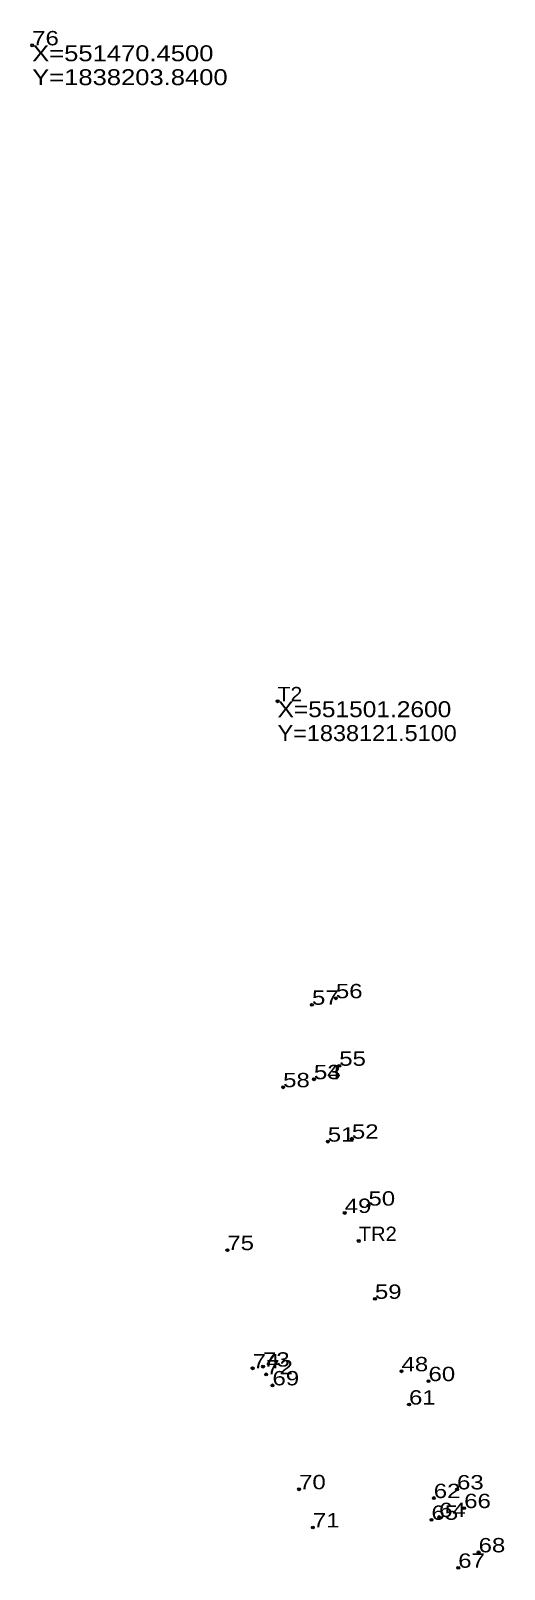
# Model space of a CAD drawing. Header units: metres. Extents: x 551136 to 551530, y 1838013 to 1838949.
# Drawn here: x 551470.3 to 551529.7, y 1838012.6 to 1838205.7 of the extents above.
import ezdxf

# ---------------------------------------------------------------- set-up
doc = ezdxf.new("R2010")
doc.units = ezdxf.units.M
doc.header["$LTSCALE"] = 0.72
doc.header["$PDMODE"] = 32
doc.header["$PDSIZE"] = 0.36
for name, color, linetype in [('12', 7, 'Continuous'), ('28', 7, 'Continuous'), ('7', 7, 'Continuous')]:
    doc.layers.add(name, color=color, linetype=linetype)

msp = doc.modelspace()

# ---------------------------------------------------------------- linework, layer by layer
at = {"layer": '7'}
for p in [(551470.45, 1838203.84), (551501.26, 1838121.51), (551505.58, 1838083.41), (551508.58, 1838084.23), (551509, 1838075.75), (551505.82, 1838074.06), (551505.83, 1838074.07), (551501.96, 1838073.06), (551507.56, 1838066.23), (551510.59, 1838066.6), (551512.67, 1838058.2), (551509.69, 1838057.28), (551494.95, 1838052.61), (551511.45, 1838053.76), (551513.48, 1838046.5), (551498.13, 1838037.78), (551499.43, 1838037.99), (551499.83, 1838037.02), (551516.82, 1838037.41), (551500.62, 1838035.64), (551520.21, 1838036.17), (551517.76, 1838033.23), (551503.96, 1838022.6), (551523.79, 1838022.58), (551520.87, 1838021.49), (551524.69, 1838020.23), (551505.69, 1838017.8), (551520.58, 1838018.76), (551521.54, 1838019.11), (551526.5, 1838014.68), (551523.94, 1838012.74)]:
    msp.add_point(p, dxfattribs=at)

# ---------------------------------------------------------------- texts
at = {"layer": '12'}
for s, width, p in [('76', 1.25, (551470.45, 1838203.84)), ('T2', 1.1, (551501.26, 1838121.51)), ('56', 1.25, (551508.58, 1838084.23)), ('57', 1.25, (551505.58, 1838083.41)), ('54', 1.25, (551505.82, 1838074.06)), ('53', 1.25, (551505.83, 1838074.07)), ('55', 1.25, (551509, 1838075.75)), ('58', 1.25, (551501.96, 1838073.06)), ('51', 1.25, (551507.56, 1838066.23)), ('52', 1.25, (551510.59, 1838066.6)), ('49', 1.25, (551509.69, 1838057.28)), ('50', 1.25, (551512.67, 1838058.2)), ('TR2', 1.05, (551511.45, 1838053.76)), ('75', 1.25, (551494.95, 1838052.61)), ('59', 1.25, (551513.48, 1838046.5)), ('74', 1.25, (551498.13, 1838037.78)), ('73', 1.25, (551499.43, 1838037.99)), ('48', 1.25, (551516.82, 1838037.41)), ('72', 1.25, (551499.83, 1838037.02)), ('69', 1.25, (551500.62, 1838035.64)), ('60', 1.25, (551520.21, 1838036.17)), ('61', 1.25, (551517.76, 1838033.23)), ('70', 1.25, (551503.96, 1838022.6)), ('63', 1.25, (551523.79, 1838022.58)), ('62', 1.25, (551520.87, 1838021.49)), ('66', 1.25, (551524.69, 1838020.23)), ('65', 1.25, (551520.58, 1838018.76)), ('64', 1.25, (551521.54, 1838019.11)), ('71', 1.25, (551505.69, 1838017.8)), ('68', 1.25, (551526.5, 1838014.68)), ('67', 1.25, (551523.94, 1838012.74))]:
    msp.add_text(s, height=1.8, dxfattribs=dict(at, width=width)).set_placement(p)
at = {"layer": '28'}
for s, width, p in [('X=551470.4500', 1.2, (551470.45, 1838201.84)), ('Y=1838203.8400', 1.2, (551470.45, 1838198.84)), ('X=551501.2600', 1.15, (551501.26, 1838119.51)), ('Y=1838121.5100', 1.1, (551501.26, 1838116.51))]:
    msp.add_text(s, height=2, dxfattribs=dict(at, width=width)).set_placement(p)

doc.saveas('drawing.dxf')
